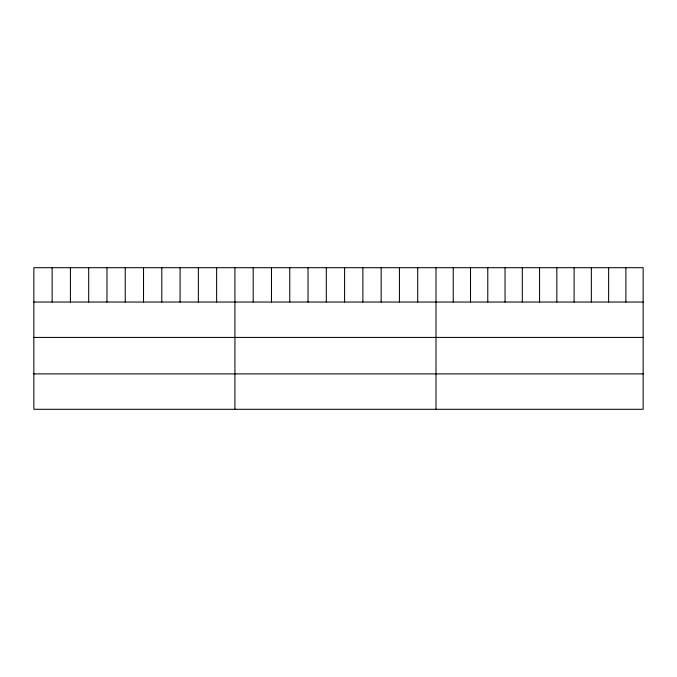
<?xml version="1.0" encoding="UTF-8"?>
<svg xmlns="http://www.w3.org/2000/svg" width="677" height="677" viewBox="0 0 677 677"><rect width="100%" height="100%" fill="white"/><g stroke="black" fill="none" stroke-linecap="round" stroke-linejoin="round"><path stroke-width="1.02" d="M643.15 302.035L643.15 409.297L33.85 409.297L33.85 267.703L643.15 267.703L643.15 302.035L33.85 302.035M33.85 337.425L643.15 337.425M33.85 373.899L643.15 373.899M625.886 267.703L625.886 302.035M608.623 267.703L608.623 302.035M591.359 267.703L591.359 302.035M574.096 267.703L574.096 302.035M556.832 267.703L556.832 302.035M539.569 267.703L539.569 302.035M522.306 267.703L522.306 302.035M505.042 267.703L505.042 302.035M487.778 267.703L487.778 302.035M470.515 267.703L470.515 302.035M453.251 267.703L453.251 302.035M435.988 267.703L435.988 409.297M417.709 267.703L417.709 302.035M399.43 267.703L399.43 302.035M381.151 267.703L381.151 302.035M362.872 267.703L362.872 302.035M344.593 267.703L344.593 302.035M326.314 267.703L326.314 302.035M308.035 267.703L308.035 302.035M289.756 267.703L289.756 302.035M271.477 267.703L271.477 302.035M253.198 267.703L253.198 302.035M234.919 267.703L234.919 409.297M216.64 267.703L216.64 302.035M198.361 267.703L198.361 302.035M180.082 267.703L180.082 302.035M161.803 267.703L161.803 302.035M143.524 267.703L143.524 302.035M125.245 267.703L125.245 302.035M106.966 267.703L106.966 302.035M88.687 267.703L88.687 302.035M70.408 267.703L70.408 302.035M52.129 267.703L52.129 302.035"/></g></svg>
